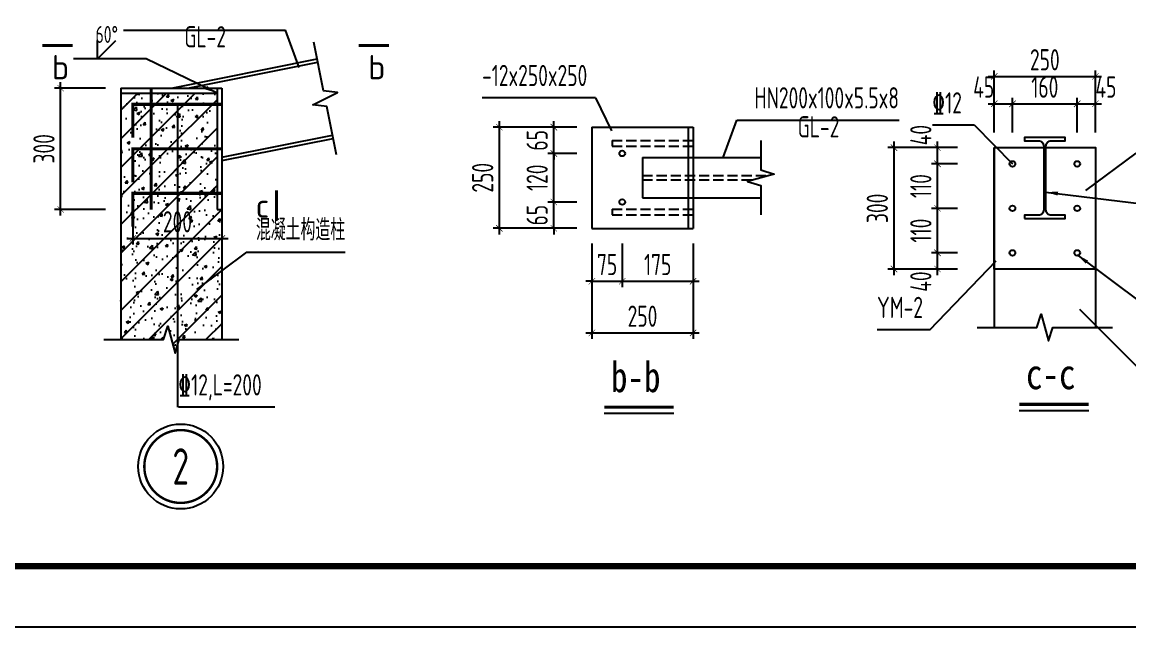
# Model space of a CAD drawing. Extents: x -159214 to 158333, y 7819 to 689505.
# Drawn here: x 53437 to 80787, y 196819 to 211767 of the extents above; entities that cross this region are included whole.
import ezdxf
from ezdxf.enums import TextEntityAlignment as Align

# ---------------------------------------------------------------- set-up
doc = ezdxf.new("R2010")
doc.units = 0
doc.header["$LTSCALE"] = 1000
doc.header["$PDMODE"] = 3
doc.linetypes.add('$0$DASH', pattern=[0.35, 0.25, -0.1])
doc.layers.get('0').update_dxf_attribs({"linetype": 'CONTINUOUS'})
doc.layers.get('Defpoints').update_dxf_attribs({"linetype": 'CONTINUOUS'})
for name, color, linetype in [('MOUNT', 3, 'CONTINUOUS'), ('PUB_DWGN', 7, 'CONTINUOUS'), ('PUB_TEXT', 7, 'CONTINUOUS'), ('PUB_TITLE', 4, 'CONTINUOUS'), ('图名层', 7, 'CONTINUOUS'), ('邓-BASE_STR', 7, 'CONTINUOUS'), ('邓-DIM', 3, 'CONTINUOUS'), ('邓-HATCH', 8, 'CONTINUOUS'), ('邓-REINL', 1, 'CONTINUOUS'), ('邓-STXT_HF', 7, 'CONTINUOUS'), ('邓-STXT_XG_THIN', 2, 'CONTINUOUS'), ('邓-TEXT', 7, 'CONTINUOUS'), ('邓-THICK', 6, 'CONTINUOUS'), ('邓-THIN', 7, 'CONTINUOUS')]:
    doc.layers.add(name, color=color, linetype=linetype)
doc.styles.add('-GBCBIGGBENOR', font='GBENOR.shx', dxfattribs={"bigfont": 'GBCBIG.shx'})
doc.styles.add('-黑体', font='SIMHEI.TTF')
doc.styles.add('HZTXT', font='romans', dxfattribs={"bigfont": 'hztxt'})
doc.styles.add('title_font', font='GBENOR.shx', dxfattribs={"bigfont": 'GBCBIG.shx'})
doc.styles.add('TSSD_Dimension', font='tssdeng.shx', dxfattribs={"width": 0.7, "bigfont": 'Hztxt.shx'})
doc.styles.add('TSSD_Label', font='tssdeng.shx', dxfattribs={"width": 0.7, "bigfont": 'Hztxt.shx'})
doc.styles.add('TSSD_Num', font='tssdeng.shx', dxfattribs={"width": 0.7, "bigfont": 'hztxt.shx'})
doc.dimstyles.new('TSSD_15_150', dxfattribs={"dimtxt": 525, "dimasz": 150, "dimexe": 150, "dimexo": 375, "dimgap": 150, "dimtad": 1, "dimdec": 0, "dimlfac": 0.1, "dimzin": 0, "dimdsep": 46, "dimtxsty": 'TSSD_Dimension', "dimblk": 'ARCHTICK', "dimblk1": 'ARCHTICK', "dimblk2": 'ARCHTICK', "dimcen": 0, "dimdle": 150, "dimclrt": 7, "dimadec": 0, "dimazin": 0, "dimtfac": 1, "dimtdec": 0, "dimtix": 1, "dimtmove": 2, "dimatfit": 3, "dimfxl": 1, "dimtolj": 1, "dimtzin": 0, "dimarcsym": 0})
doc.dimstyles.new('TSSD_LEADER_STYLE_300.0', dxfattribs={"dimtxt": 0.18, "dimasz": 300, "dimexe": 0.18, "dimexo": 0.0625, "dimgap": 0.09, "dimtad": 0, "dimtih": 1, "dimtoh": 1, "dimdec": 4, "dimzin": 0, "dimdsep": 46, "dimtxsty": 'Standard', "dimcen": 0.09, "dimadec": 0, "dimazin": 0, "dimtfac": 1, "dimtdec": 4, "dimtofl": 0, "dimtmove": 0, "dimatfit": 3, "dimfxl": 1, "dimtolj": 1, "dimtzin": 0, "dimarcsym": 0})
pattern_1 = [(50, (-5742.2, 3017), (717.2602, -62.7521), [75, -825]), (355, (-5742.2, 3017), (-138.7513, 752.1921), [60, -660]), (100.4514, (-5682.44, 3011.8), (578.5094, 689.4395), [63.7402, -701.142]), (46.1842, (-5742.2, 3217), (1067.241, -165.519), [112.5, -1237.5]), (96.6356, (-5653.3, 3203.2), (934.6627, 974.118), [95.6103, -1051.713]), (351.1842, (-5742.2, 3217), (934.662, 974.1186), [90, -990]), (21, (-5642.2, 3167), (596.907, -402.6189), [75, -825]), (326, (-5642.2, 3167), (243.3153, 725.15), [60, -660]), (71.4514, (-5592.46, 3133.5), (840.2226, 322.5305), [63.7402, -701.142]), (37.5, (-5742.2, 3017.02), (12.15986, 332.89385), [0, -652, 0, -670, 0, -662.5]), (7.5, (-5742.2, 3017.02), (263.06954, 394.4117), [0, -382, 0, -637, 0, -252.5]), (327.5, (-5965.2, 3017.02), (533.82244, -22.55487), [0, -250, 0, -780, 0, -1035]), (317.5, (-6065.2, 3017), (583.1862, 100.105), [0, -325, 0, -518, 0, -735]), (45, (-5742.2, 3017), (-353.5534, 353.5534), [])]

# ---------------------------------------------------------------- blocks, each defined once
blk = doc.blocks.new('结构A2+0.5')
at = {"layer": 'PUB_TITLE'}
blk.add_lwpolyline([(0, -63000), (133650, -63000), (133650, 0), (0, 0)], close=True, dxfattribs=at)
at = {"layer": 'PUB_TITLE', "const_width": 150}
blk.add_lwpolyline([(3750, -61500), (132150, -61500), (132150, -1500), (3750, -1500)], close=True, dxfattribs=at)
at = {"layer": 'MOUNT', "color": 4, "style": 'HZTXT'}
blk.add_attdef('00', (130703, -60956), '', height=330, dxfattribs=at)
at = {"layer": 'PUB_DWGN', "style": 'title_font'}
for tag, height, p in [('工程名称1', 900, (127304, -45157)), ('工程名称2', 900, (127304, -46498)), ('图号', 600, (127304, -61007))]:
    blk.add_attdef(tag, text='', height=height, dxfattribs=at).set_placement(p, align=Align.CENTER)
at = {"layer": 'PUB_TEXT', "style": '-GBCBIGGBENOR'}
for tag, height, p in [('图名1', 849, (127304, -51263)), ('图名2', 849, (127373, -52205)), ('比例', 600, (129973, -58904)), ('日期', 600, (124615, -58935))]:
    blk.add_attdef(tag, text='', height=height, dxfattribs=at).set_placement(p, align=Align.CENTER)
blk = doc.blocks.new('ts_idx2')
at = {"color": 0, "linetype": 'ByBlock', "lineweight": -2, "const_width": 0.0333}
blk.add_lwpolyline([(-0.5, 0, 1), (0.5, 0, 1)], format="xyb", close=True, dxfattribs=at)
at = {"color": 0, "linetype": 'ByBlock', "lineweight": -2}
blk.add_circle((0, 0), 0.583, dxfattribs=at)
at = {"color": 0, "linetype": 'ByBlock', "lineweight": -2, "style": 'TSSD_Num', "width": 0.7}
blk.add_attdef('A', text='', height=0.5, dxfattribs=at).set_placement((0, 0), align=Align.MIDDLE_CENTER)
blk = doc.blocks.new('_ArchTick')
at = {"color": 0, "linetype": 'ByBlock', "const_width": 0.1}
blk.add_lwpolyline([(-0.53, -0.53), (0.53, 0.53)], dxfattribs=at)
blk = doc.blocks.new('*D506')
at = {"layer": 'Defpoints', "color": 0}
for p in [(56175, 207535), (58375, 207535), (58375, 206419)]:
    blk.add_point(p, dxfattribs=at)
at = {"layer": '邓-DIM', "color": 0, "lineweight": -2}
for p, q in [((56175, 207160), (56175, 206269)), ((58375, 207160), (58375, 206269)), ((56025, 206419), (58525, 206419))]:
    blk.add_line(p, q, dxfattribs=at)
at = {"layer": '邓-DIM', "color": 0, "lineweight": -2, "xscale": 150, "yscale": 150, "zscale": 150, "rotation": 180}
blk.add_blockref('_ArchTick', (56175, 206419), dxfattribs=at)
at = {"layer": '邓-DIM', "color": 0, "lineweight": -2, "xscale": 150, "yscale": 150, "zscale": 150}
blk.add_blockref('_ArchTick', (58375, 206419), dxfattribs=at)
at = {"layer": '邓-DIM', "color": 7, "insert": (57275, 206832), "char_height": 525, "attachment_point": 5, "style": 'TSSD_Dimension'}
blk.add_mtext('\\A1;200', dxfattribs=at)
blk = doc.blocks.new('*D507')
at = {"layer": 'Defpoints', "color": 0}
for p in [(66576, 207320), (67518, 207320), (67518, 206670)]:
    blk.add_point(p, dxfattribs=at)
at = {"layer": '邓-DIM', "color": 0, "lineweight": -2}
for p, q in [((67143, 207320), (66426, 207320)), ((66576, 207320), (66576, 207470)), ((66576, 206670), (66576, 207320)), ((67143, 206670), (66426, 206670)), ((66576, 206670), (66576, 206520))]:
    blk.add_line(p, q, dxfattribs=at)
at = {"layer": '邓-DIM', "color": 0, "lineweight": -2, "xscale": 150, "yscale": 150, "zscale": 150}
for p, rotation in [((66576, 207320), 270), ((66576, 206670), 90)]:
    blk.add_blockref('_ArchTick', p, dxfattribs=dict(at, rotation=rotation))
at = {"layer": '邓-DIM', "color": 7, "insert": (66164, 206995), "char_height": 525, "attachment_point": 5, "rotation": 90, "style": 'TSSD_Dimension'}
blk.add_mtext('\\A1;65', dxfattribs=at)
blk = doc.blocks.new('*D508')
at = {"layer": 'Defpoints', "color": 0}
for p in [(66576, 208520), (67518, 208520), (67518, 207320)]:
    blk.add_point(p, dxfattribs=at)
at = {"layer": '邓-DIM', "color": 0, "lineweight": -2}
for p, q in [((67143, 208520), (66426, 208520)), ((66576, 207170), (66576, 208670)), ((67143, 207320), (66426, 207320))]:
    blk.add_line(p, q, dxfattribs=at)
at = {"layer": '邓-DIM', "color": 0, "lineweight": -2, "xscale": 150, "yscale": 150, "zscale": 150}
for p, rotation in [((66576, 208520), 90), ((66576, 207320), 270)]:
    blk.add_blockref('_ArchTick', p, dxfattribs=dict(at, rotation=rotation))
at = {"layer": '邓-DIM', "color": 7, "insert": (66164, 207920), "char_height": 525, "attachment_point": 5, "rotation": 90, "style": 'TSSD_Dimension'}
blk.add_mtext('\\A1;120', dxfattribs=at)
blk = doc.blocks.new('*D509')
at = {"layer": 'Defpoints', "color": 0}
for p in [(66576, 209170), (67518, 209170), (67518, 208520)]:
    blk.add_point(p, dxfattribs=at)
at = {"layer": '邓-DIM', "color": 0, "lineweight": -2}
for p, q in [((66576, 209170), (66576, 209320)), ((67143, 209170), (66426, 209170)), ((66576, 208520), (66576, 209170)), ((67143, 208520), (66426, 208520)), ((66576, 208520), (66576, 208370))]:
    blk.add_line(p, q, dxfattribs=at)
at = {"layer": '邓-DIM', "color": 0, "lineweight": -2, "xscale": 150, "yscale": 150, "zscale": 150}
for p, rotation in [((66576, 209170), 270), ((66576, 208520), 90)]:
    blk.add_blockref('_ArchTick', p, dxfattribs=dict(at, rotation=rotation))
at = {"layer": '邓-DIM', "color": 7, "insert": (66164, 208845), "char_height": 525, "attachment_point": 5, "rotation": 90, "style": 'TSSD_Dimension'}
blk.add_mtext('\\A1;65', dxfattribs=at)
blk = doc.blocks.new('*D510')
at = {"layer": 'Defpoints', "color": 0}
for p in [(65230, 209170), (67518, 209170), (67518, 206670)]:
    blk.add_point(p, dxfattribs=at)
at = {"layer": '邓-DIM', "color": 0, "lineweight": -2}
for p, q in [((65230, 206520), (65230, 209320)), ((67143, 209170), (65080, 209170)), ((67143, 206670), (65080, 206670))]:
    blk.add_line(p, q, dxfattribs=at)
at = {"layer": '邓-DIM', "color": 0, "lineweight": -2, "xscale": 150, "yscale": 150, "zscale": 150}
for p, rotation in [((65230, 209170), 90), ((65230, 206670), 270)]:
    blk.add_blockref('_ArchTick', p, dxfattribs=dict(at, rotation=rotation))
at = {"layer": '邓-DIM', "color": 7, "insert": (64818, 207920), "char_height": 525, "attachment_point": 5, "rotation": 90, "style": 'TSSD_Dimension'}
blk.add_mtext('\\A1;250', dxfattribs=at)
blk = doc.blocks.new('*D511')
at = {"layer": 'Defpoints', "color": 0}
for p in [(67518, 206670), (68268, 206670), (68268, 205363)]:
    blk.add_point(p, dxfattribs=at)
at = {"layer": '邓-DIM', "color": 0, "lineweight": -2}
for p, q in [((67518, 206295), (67518, 205213)), ((68268, 206295), (68268, 205213)), ((67518, 205363), (67368, 205363)), ((67518, 205363), (68268, 205363)), ((68268, 205363), (68418, 205363))]:
    blk.add_line(p, q, dxfattribs=at)
at = {"layer": '邓-DIM', "color": 0, "lineweight": -2, "xscale": 150, "yscale": 150, "zscale": 150}
blk.add_blockref('_ArchTick', (67518, 205363), dxfattribs=at)
at = {"layer": '邓-DIM', "color": 0, "lineweight": -2, "xscale": 150, "yscale": 150, "zscale": 150, "rotation": 180}
blk.add_blockref('_ArchTick', (68268, 205363), dxfattribs=at)
at = {"layer": '邓-DIM', "color": 7, "insert": (67893, 205775), "char_height": 525, "attachment_point": 5, "style": 'TSSD_Dimension'}
blk.add_mtext('\\A1;75', dxfattribs=at)
blk = doc.blocks.new('*D512')
at = {"layer": 'Defpoints', "color": 0}
for p in [(68268, 206670), (70018, 206670), (70018, 205363)]:
    blk.add_point(p, dxfattribs=at)
at = {"layer": '邓-DIM', "color": 0, "lineweight": -2}
for p, q in [((68268, 206295), (68268, 205213)), ((70018, 206295), (70018, 205213)), ((68118, 205363), (70168, 205363))]:
    blk.add_line(p, q, dxfattribs=at)
at = {"layer": '邓-DIM', "color": 0, "lineweight": -2, "xscale": 150, "yscale": 150, "zscale": 150, "rotation": 180}
blk.add_blockref('_ArchTick', (68268, 205363), dxfattribs=at)
at = {"layer": '邓-DIM', "color": 0, "lineweight": -2, "xscale": 150, "yscale": 150, "zscale": 150}
blk.add_blockref('_ArchTick', (70018, 205363), dxfattribs=at)
at = {"layer": '邓-DIM', "color": 7, "insert": (69143, 205775), "char_height": 525, "attachment_point": 5, "style": 'TSSD_Dimension'}
blk.add_mtext('\\A1;175', dxfattribs=at)
blk = doc.blocks.new('*D513')
at = {"layer": 'Defpoints', "color": 0}
for p in [(67518, 206670), (70018, 206670), (70018, 204086)]:
    blk.add_point(p, dxfattribs=at)
at = {"layer": '邓-DIM', "color": 0, "lineweight": -2}
for p, q in [((67518, 206295), (67518, 203936)), ((70018, 206295), (70018, 203936)), ((67368, 204086), (70168, 204086))]:
    blk.add_line(p, q, dxfattribs=at)
at = {"layer": '邓-DIM', "color": 0, "lineweight": -2, "xscale": 150, "yscale": 150, "zscale": 150, "rotation": 180}
blk.add_blockref('_ArchTick', (67518, 204086), dxfattribs=at)
at = {"layer": '邓-DIM', "color": 0, "lineweight": -2, "xscale": 150, "yscale": 150, "zscale": 150}
blk.add_blockref('_ArchTick', (70018, 204086), dxfattribs=at)
at = {"layer": '邓-DIM', "color": 7, "insert": (68768, 204498), "char_height": 525, "attachment_point": 5, "style": 'TSSD_Dimension'}
blk.add_mtext('\\A1;250', dxfattribs=at)
blk = doc.blocks.new('*D515')
at = {"layer": 'Defpoints', "color": 0}
for p in [(76058, 206064), (76931, 206064), (76931, 205664)]:
    blk.add_point(p, dxfattribs=at)
at = {"layer": '邓-DIM', "color": 0, "lineweight": -2}
for p, q in [((76556, 206064), (75908, 206064)), ((76058, 205514), (76058, 206214)), ((76556, 205664), (75908, 205664))]:
    blk.add_line(p, q, dxfattribs=at)
at = {"layer": '邓-DIM', "color": 0, "lineweight": -2, "xscale": 150, "yscale": 150, "zscale": 150}
for p, rotation in [((76058, 206064), 90), ((76058, 205664), 270)]:
    blk.add_blockref('_ArchTick', p, dxfattribs=dict(at, rotation=rotation))
at = {"layer": '邓-DIM', "color": 7, "insert": (75646, 205353), "char_height": 525, "attachment_point": 5, "rotation": 90, "style": 'TSSD_Dimension'}
blk.add_mtext('\\A1;40', dxfattribs=at)
blk = doc.blocks.new('*D516')
at = {"layer": 'Defpoints', "color": 0}
for p in [(76058, 207164), (76931, 207164), (76931, 206064)]:
    blk.add_point(p, dxfattribs=at)
at = {"layer": '邓-DIM', "color": 0, "lineweight": -2}
for p, q in [((76058, 205914), (76058, 207314)), ((76556, 207164), (75908, 207164)), ((76556, 206064), (75908, 206064))]:
    blk.add_line(p, q, dxfattribs=at)
at = {"layer": '邓-DIM', "color": 0, "lineweight": -2, "xscale": 150, "yscale": 150, "zscale": 150}
for p, rotation in [((76058, 207164), 90), ((76058, 206064), 270)]:
    blk.add_blockref('_ArchTick', p, dxfattribs=dict(at, rotation=rotation))
at = {"layer": '邓-DIM', "color": 7, "insert": (75646, 206614), "char_height": 525, "attachment_point": 5, "rotation": 90, "style": 'TSSD_Dimension'}
blk.add_mtext('\\A1;110', dxfattribs=at)
blk = doc.blocks.new('*D517')
at = {"layer": 'Defpoints', "color": 0}
for p in [(76058, 208264), (76931, 208264), (76931, 207164)]:
    blk.add_point(p, dxfattribs=at)
at = {"layer": '邓-DIM', "color": 0, "lineweight": -2}
for p, q in [((76058, 207014), (76058, 208414)), ((76556, 208264), (75908, 208264)), ((76556, 207164), (75908, 207164))]:
    blk.add_line(p, q, dxfattribs=at)
at = {"layer": '邓-DIM', "color": 0, "lineweight": -2, "xscale": 150, "yscale": 150, "zscale": 150}
for p, rotation in [((76058, 208264), 90), ((76058, 207164), 270)]:
    blk.add_blockref('_ArchTick', p, dxfattribs=dict(at, rotation=rotation))
at = {"layer": '邓-DIM', "color": 7, "insert": (75646, 207714), "char_height": 525, "attachment_point": 5, "rotation": 90, "style": 'TSSD_Dimension'}
blk.add_mtext('\\A1;110', dxfattribs=at)
blk = doc.blocks.new('*D518')
at = {"layer": 'Defpoints', "color": 0}
for p in [(76058, 208664), (76931, 208664), (76931, 208264)]:
    blk.add_point(p, dxfattribs=at)
at = {"layer": '邓-DIM', "color": 0, "lineweight": -2}
for p, q in [((76058, 208114), (76058, 208814)), ((76556, 208664), (75908, 208664)), ((76556, 208264), (75908, 208264))]:
    blk.add_line(p, q, dxfattribs=at)
at = {"layer": '邓-DIM', "color": 0, "lineweight": -2, "xscale": 150, "yscale": 150, "zscale": 150}
for p, rotation in [((76058, 208664), 90), ((76058, 208264), 270)]:
    blk.add_blockref('_ArchTick', p, dxfattribs=dict(at, rotation=rotation))
at = {"layer": '邓-DIM', "color": 7, "insert": (75646, 208974), "char_height": 525, "attachment_point": 5, "rotation": 90, "style": 'TSSD_Dimension'}
blk.add_mtext('\\A1;40', dxfattribs=at)
blk = doc.blocks.new('*D519')
at = {"layer": 'Defpoints', "color": 0}
for p in [(74983, 208664), (76931, 208664), (76931, 205664)]:
    blk.add_point(p, dxfattribs=at)
at = {"layer": '邓-DIM', "color": 0, "lineweight": -2}
for p, q in [((74983, 205514), (74983, 208814)), ((76556, 208664), (74833, 208664)), ((76556, 205664), (74833, 205664))]:
    blk.add_line(p, q, dxfattribs=at)
at = {"layer": '邓-DIM', "color": 0, "lineweight": -2, "xscale": 150, "yscale": 150, "zscale": 150}
for p, rotation in [((74983, 208664), 90), ((74983, 205664), 270)]:
    blk.add_blockref('_ArchTick', p, dxfattribs=dict(at, rotation=rotation))
at = {"layer": '邓-DIM', "color": 7, "insert": (74570, 207164), "char_height": 525, "attachment_point": 5, "rotation": 90, "style": 'TSSD_Dimension'}
blk.add_mtext('\\A1;300', dxfattribs=at)
blk = doc.blocks.new('*D520')
at = {"layer": 'Defpoints', "color": 0}
for p in [(77910, 209748), (77460, 208664), (77910, 208664)]:
    blk.add_point(p, dxfattribs=at)
at = {"layer": '邓-DIM', "color": 0, "lineweight": -2}
for p, q in [((77460, 209039), (77460, 209898)), ((77910, 209039), (77910, 209898)), ((77310, 209748), (78060, 209748))]:
    blk.add_line(p, q, dxfattribs=at)
at = {"layer": '邓-DIM', "color": 0, "lineweight": -2, "xscale": 150, "yscale": 150, "zscale": 150, "rotation": 180}
blk.add_blockref('_ArchTick', (77460, 209748), dxfattribs=at)
at = {"layer": '邓-DIM', "color": 0, "lineweight": -2, "xscale": 150, "yscale": 150, "zscale": 150}
blk.add_blockref('_ArchTick', (77910, 209748), dxfattribs=at)
at = {"layer": '邓-DIM', "color": 7, "insert": (77200, 210161), "char_height": 525, "attachment_point": 5, "style": 'TSSD_Dimension'}
blk.add_mtext('\\A1;45', dxfattribs=at)
blk = doc.blocks.new('*D521')
at = {"layer": 'Defpoints', "color": 0}
for p in [(79510, 209748), (77910, 208664), (79510, 208664)]:
    blk.add_point(p, dxfattribs=at)
at = {"layer": '邓-DIM', "color": 0, "lineweight": -2}
for p, q in [((77910, 209039), (77910, 209898)), ((79510, 209039), (79510, 209898)), ((77760, 209748), (79660, 209748))]:
    blk.add_line(p, q, dxfattribs=at)
at = {"layer": '邓-DIM', "color": 0, "lineweight": -2, "xscale": 150, "yscale": 150, "zscale": 150, "rotation": 180}
blk.add_blockref('_ArchTick', (77910, 209748), dxfattribs=at)
at = {"layer": '邓-DIM', "color": 0, "lineweight": -2, "xscale": 150, "yscale": 150, "zscale": 150}
blk.add_blockref('_ArchTick', (79510, 209748), dxfattribs=at)
at = {"layer": '邓-DIM', "color": 7, "insert": (78710, 210161), "char_height": 525, "attachment_point": 5, "style": 'TSSD_Dimension'}
blk.add_mtext('\\A1;160', dxfattribs=at)
blk = doc.blocks.new('*D522')
at = {"layer": 'Defpoints', "color": 0}
for p in [(79960, 209748), (79510, 208664), (79960, 208664)]:
    blk.add_point(p, dxfattribs=at)
at = {"layer": '邓-DIM', "color": 0, "lineweight": -2}
for p, q in [((79510, 209039), (79510, 209898)), ((79960, 209039), (79960, 209898)), ((79360, 209748), (80110, 209748))]:
    blk.add_line(p, q, dxfattribs=at)
at = {"layer": '邓-DIM', "color": 0, "lineweight": -2, "xscale": 150, "yscale": 150, "zscale": 150, "rotation": 180}
blk.add_blockref('_ArchTick', (79510, 209748), dxfattribs=at)
at = {"layer": '邓-DIM', "color": 0, "lineweight": -2, "xscale": 150, "yscale": 150, "zscale": 150}
blk.add_blockref('_ArchTick', (79960, 209748), dxfattribs=at)
at = {"layer": '邓-DIM', "color": 7, "insert": (80220, 210161), "char_height": 525, "attachment_point": 5, "style": 'TSSD_Dimension'}
blk.add_mtext('\\A1;45', dxfattribs=at)
blk = doc.blocks.new('*D514')
at = {"layer": 'Defpoints', "color": 0}
for p in [(79960, 210424), (77460, 208664), (79960, 208664)]:
    blk.add_point(p, dxfattribs=at)
at = {"layer": '邓-DIM', "color": 0, "lineweight": -2}
for p, q in [((77310, 210424), (80110, 210424)), ((77460, 209039), (77460, 210574)), ((79960, 209039), (79960, 210574))]:
    blk.add_line(p, q, dxfattribs=at)
at = {"layer": '邓-DIM', "color": 0, "lineweight": -2, "xscale": 150, "yscale": 150, "zscale": 150, "rotation": 180}
blk.add_blockref('_ArchTick', (77460, 210424), dxfattribs=at)
at = {"layer": '邓-DIM', "color": 0, "lineweight": -2, "xscale": 150, "yscale": 150, "zscale": 150}
blk.add_blockref('_ArchTick', (79960, 210424), dxfattribs=at)
at = {"layer": '邓-DIM', "color": 7, "insert": (78710, 210836), "char_height": 525, "attachment_point": 5, "style": 'TSSD_Dimension'}
blk.add_mtext('\\A1;250', dxfattribs=at)
blk = doc.blocks.new('*D523')
at = {"layer": 'Defpoints', "color": 0}
for p in [(54389, 210135), (55875, 210135), (55875, 207135)]:
    blk.add_point(p, dxfattribs=at)
at = {"layer": '邓-DIM', "color": 0, "lineweight": -2}
for p, q in [((55500, 210135), (54239, 210135)), ((54389, 206985), (54389, 210285)), ((55500, 207135), (54239, 207135))]:
    blk.add_line(p, q, dxfattribs=at)
at = {"layer": '邓-DIM', "color": 0, "lineweight": -2, "xscale": 150, "yscale": 150, "zscale": 150}
for p, rotation in [((54389, 210135), 90), ((54389, 207135), 270)]:
    blk.add_blockref('_ArchTick', p, dxfattribs=dict(at, rotation=rotation))
at = {"layer": '邓-DIM', "color": 7, "insert": (53976, 208635), "char_height": 525, "attachment_point": 5, "rotation": 90, "style": 'TSSD_Dimension'}
blk.add_mtext('\\A1;300', dxfattribs=at)
blk = doc.blocks.new('_WELD0012')
at = {"color": 0, "linetype": 'ByBlock'}
for q in [(1, 1), (0, 1)]:
    blk.add_line((0, 0), q, dxfattribs=at)
blk.add_attdef('A', (0.24, 1.464), '', height=0.8, dxfattribs=at)

msp = doc.modelspace()

# ---------------------------------------------------------------- hatches: boundary and pattern name
at = {"layer": '邓-HATCH'}
h = msp.add_hatch(dxfattribs=at)
h.set_pattern_fill('ARMORED', color=256, scale=100, style=0)
h.set_pattern_definition(pattern_1)
h.paths.add_polyline_path([(58375.2, 207134.7), (58255.2, 207134.7), (58255.2, 207534.7), (56625.2, 207534.7), (56625.2, 210014.7), (55875.2, 210014.7), (55875.2, 203917.9), (56930.2, 203917.9), (57035.2, 204247.9), (57215.2, 203587.9), (57320.2, 203917.9), (58375.2, 203917.9)])
h = msp.add_hatch(dxfattribs=at)
h.set_pattern_fill('ARMORED', color=256, scale=100, style=0)
h.set_pattern_definition(pattern_1)
h.paths.add_polyline_path([(58255.2, 210014.7), (56625.2, 210014.7), (56625.2, 209734.7), (58255.2, 209734.7)])
h = msp.add_hatch(dxfattribs=at)
h.set_pattern_fill('ARMORED', color=256, scale=100, style=0)
h.set_pattern_definition(pattern_1)
h.paths.add_polyline_path([(58255.2, 209734.7), (56625.2, 209734.7), (56625.2, 208634.7), (58255.2, 208634.7)])
h = msp.add_hatch(dxfattribs=at)
h.set_pattern_fill('ARMORED', color=256, scale=100, style=0)
h.set_pattern_definition(pattern_1)
h.paths.add_polyline_path([(58255.2, 208634.7), (56625.2, 208634.7), (56625.2, 207534.7), (58255.2, 207534.7)])

# ---------------------------------------------------------------- linework, layer by layer
for p, q in [((57125.2, 210134.7), (60729.1, 210855.5)), ((57533.1, 210134.7), (60744.8, 210777)), ((55875.2, 210134.7), (58375.2, 210134.7)), ((58255.2, 210134.7), (58255.2, 207134.7)), ((58375.2, 210134.7), (58375.2, 207134.7)), ((55875.2, 210014.7), (58255.2, 210014.7)), ((58375.2, 208426.7), (61105.6, 208972.8)), ((58375.2, 208345.1), (61121.3, 208894.3))]:
    msp.add_line(p, q)
at = {"layer": '图名层', "const_width": 75}
for points in [[(67822.7, 202247.4), (69540.2, 202247.4)], [(78079.6, 202319.6), (79797.1, 202319.6)]]:
    msp.add_lwpolyline(points, dxfattribs=at)
at = {"layer": '图名层'}
for points in [[(78079.6, 202169.6), (79797.1, 202169.6)], [(67822.7, 202097.4), (69540.2, 202097.4)]]:
    msp.add_lwpolyline(points, dxfattribs=at)
at = {"layer": '邓-BASE_STR'}
for p, q in [((55875.2, 210134.7), (55875.2, 203917.9)), ((57275.2, 209734.7), (57275.2, 202249.4)), ((67517.7, 209169.7), (70017.7, 209169.7)), ((67517.7, 209169.7), (67517.7, 206669.7)), ((69897.7, 209169.7), (69897.7, 208419.7)), ((70017.7, 209169.7), (70017.7, 206669.7)), ((68767.7, 208419.7), (71689.4, 208419.7)), ((68767.7, 208419.7), (68767.7, 207419.7)), ((69897.7, 208419.7), (69897.7, 207419.7)), ((77459.8, 208663.7), (77459.8, 204221.7)), ((77459.8, 208663.7), (79959.8, 208663.7)), ((79959.8, 208663.7), (79959.8, 204221.7)), ((68767.7, 207419.7), (71689.4, 207419.7)), ((69897.7, 207419.7), (69897.7, 206669.7)), ((58255.2, 207134.7), (58375.2, 207134.7)), ((58375.2, 207134.7), (58375.2, 203917.9)), ((67517.7, 206669.7), (70017.7, 206669.7))]:
    msp.add_line(p, q, dxfattribs=at)
at = {"layer": '邓-BASE_STR', "linetype": '$0$DASH'}
for p, q in [((68767.7, 207974.7), (71891.1, 207974.7)), ((68767.7, 207864.7), (71487.8, 207864.7))]:
    msp.add_line(p, q, dxfattribs=at)
at = {"layer": '邓-BASE_STR'}
msp.add_lwpolyline([(77459.8, 208663.7), (79959.8, 208663.7), (79959.8, 205663.7), (77459.8, 205663.7)], close=True, dxfattribs=at)
at = {"layer": '邓-REINL', "linetype": '$0$DASH'}
for p, q in [((68017.7, 208839.7), (70017.7, 208839.7)), ((68017.7, 208839.7), (68017.7, 208699.7)), ((68017.7, 208699.7), (70017.7, 208699.7)), ((68017.7, 207139.7), (70017.7, 207139.7)), ((68017.7, 207139.7), (68017.7, 206999.7)), ((68017.7, 206999.7), (70017.7, 206999.7))]:
    msp.add_line(p, q, dxfattribs=at)
at = {"layer": '邓-REINL', "const_width": 75}
for points in [[(56625.2, 210134.7), (56625.2, 207134.7)], [(58375.2, 209734.7), (56175.2, 209734.7), (56175.2, 208910.2)], [(58375.2, 208634.7), (56175.2, 208634.7), (56175.2, 207810.2)], [(58375.2, 207534.7), (56175.2, 207534.7), (56175.2, 206710.2)]]:
    msp.add_lwpolyline(points, dxfattribs=at)
at = {"layer": '邓-REINL'}
for centre in [(68267.7, 208519.7), (77909.8, 208263.7), (79509.8, 208263.7), (68267.7, 207319.7), (77909.8, 207163.7), (79509.8, 207163.7), (77909.8, 206063.7), (79509.8, 206063.7)]:
    msp.add_circle(centre, 70, dxfattribs=at)
at = {"layer": '邓-STXT_HF'}
msp.add_line((56503.9, 210862.6), (54703.9, 210862.6), dxfattribs=at)
at = {"layer": '邓-STXT_XG_THIN'}
msp.add_lwpolyline([(78209.8, 206913.7), (79209.8, 206913.7), (79209.8, 206993.7), (78867.3, 206993.7, -0.4142136), (78737.3, 207123.7), (78737.3, 208703.7, -0.4142136), (78867.3, 208833.7), (79209.8, 208833.7), (79209.8, 208913.7), (78209.8, 208913.7), (78209.8, 208833.7), (78552.3, 208833.7, -0.4142136), (78682.3, 208703.7), (78682.3, 207123.7, -0.4142136), (78552.3, 206993.7), (78209.8, 206993.7), (78209.8, 206913.7)], format="xyb", dxfattribs=at)
at = {"layer": '邓-TEXT'}
for p, q in [((55938.9, 211571.9), (59949.2, 211571.9)), ((60284.2, 210646.9), (59949.2, 211571.9)), ((67606.6, 209896.1), (64803.4, 209896.1)), ((67606.6, 209896.1), (68000.8, 209080.8)), ((70761.7, 208419.7), (71096.7, 209344.7)), ((71096.7, 209344.7), (75107, 209344.7)), ((76976, 209220.5), (75931.2, 209220.5)), ((76976, 209220.5), (77909.8, 208263.7)), ((80956.4, 208531.1), (79719.3, 207608.9)), ((58983.9, 206080.7), (57746.8, 205158.4)), ((58983.9, 206080.7), (61419.5, 206080.7)), ((75866.8, 204164.4), (77509.8, 205869.6)), ((81000.3, 203239.4), (79572.4, 204662)), ((75866.8, 204164.4), (74564.4, 204164.4)), ((59681.5, 202249.4), (57298.6, 202249.4))]:
    msp.add_line(p, q, dxfattribs=at)
at = {"layer": '邓-THICK', "const_width": 75}
for points in [[(54688.2, 211189.3), (53938.2, 211189.3)], [(61755, 211189.3), (62505, 211189.3)], [(59721.7, 207605.2), (59721.7, 206855.2)]]:
    msp.add_lwpolyline(points, dxfattribs=at)
at = {"layer": '邓-THIN'}
for points in [[(61203.7, 208482.5), (60963.4, 209683.7), (60619.3, 209721.9), (61231.1, 210027.9), (60887, 210066.1), (60646.7, 211267.3)], [(71689.4, 208839.7), (71689.4, 208114.7), (72019.4, 208009.7), (71359.4, 207829.7), (71689.4, 207724.7), (71689.4, 206999.7)], [(77039.8, 204221.7), (78514.8, 204221.7), (78619.8, 204551.7), (78799.8, 203891.7), (78904.8, 204221.7), (80379.8, 204221.7)], [(55455.2, 203917.9), (56930.2, 203917.9), (57035.2, 204247.9), (57215.2, 203587.9), (57320.2, 203917.9), (58795.2, 203917.9)]]:
    msp.add_lwpolyline(points, dxfattribs=at)

# ---------------------------------------------------------------- block references
at = {"layer": '邓-DIM'}
msp.add_blockref('结构A2+0.5', (24682.6, 259818.8), dxfattribs=at)
at = {"layer": '邓-STXT_HF'}
ref = msp.add_blockref('_WELD0012', (55303.9, 210862.6), dxfattribs=dict(at, xscale=450, yscale=450, zscale=450))
ref.add_attrib('60%%d', '60%%d', dxfattribs={"height": 420, "style": 'TSSD_Label', "width": 0.7}).set_placement((55528.9, 211462.6), align=Align.MIDDLE_CENTER)
at = {"layer": '邓-THIN'}
ref = msp.add_blockref('ts_idx2', (57356.4, 200782.9), dxfattribs=dict(at, xscale=1800, yscale=1800, zscale=1800))
ref.add_attrib('2', '2', dxfattribs={"height": 900, "style": 'TSSD_Num', "width": 0.7}).set_placement((57356.4, 200782.9), align=Align.MIDDLE_CENTER)

# ---------------------------------------------------------------- texts
at = {"layer": '图名层', "style": '-黑体', "width": 0.8}
for s, p in [('b-b', (67987.9, 202397.4)), ('c-c', (78244.8, 202469.6))]:
    msp.add_text(s, height=750, dxfattribs=at).set_placement(p, align=Align.BOTTOM_LEFT)
at = {"layer": '邓-TEXT', "style": 'TSSD_Label', "width": 0.7}
for s, p in [('GL-2', (58474, 210985.2)), ('HN200x100x5.5x8', (75107, 209476)), ('GL-2', (73631.8, 208758)), ('混凝土构造柱', (61419.5, 206211.9))]:
    msp.add_text(s, height=525, dxfattribs=at).set_placement(p, align=Align.BOTTOM_RIGHT)
for s, p in [('-12x250x250', (64803.4, 210027.3)), ('\x8412', (75931.2, 209351.7)), ('YM-2', (74564.4, 204295.7)), ('\x8412,L=200', (57298.6, 202380.7))]:
    msp.add_text(s, height=525, dxfattribs=at).set_placement(p, align=Align.BOTTOM_LEFT)
at = {"layer": '邓-THICK', "style": 'TSSD_Label'}
for s, p in [('b', (54174.7, 210351.8)), ('b', (61991.6, 210351.8)), ('c', (59207.3, 206930.2))]:
    msp.add_text(s, height=600, dxfattribs=at).set_placement(p)

# ---------------------------------------------------------------- dimensions: what is measured, and where the dimension line sits
at = {"layer": '邓-DIM'}
for base, p1, p2, picture, middle in [((79959.8, 210423.7), (77459.8, 208663.7), (79959.8, 208663.7), '*D514', (78709.8, 210836.2)), ((79509.8, 209748.2), (77909.8, 208663.7), (79509.8, 208663.7), '*D521', (78709.8, 210160.7)), ((68267.7, 205362.6), (67517.7, 206669.7), (68267.7, 206669.7), '*D511', (67892.7, 205775.1)), ((70017.7, 204085.6), (67517.7, 206669.7), (70017.7, 206669.7), '*D513', (68767.7, 204498.1)), ((70017.7, 205362.6), (68267.7, 206669.7), (70017.7, 206669.7), '*D512', (69142.7, 205775.1))]:
    dim = msp.add_linear_dim(base=base, p1=p1, p2=p2, dimstyle='TSSD_15_150', dxfattribs=at)
    dim.commit()
    dim.dimension.update_dxf_attribs({"geometry": picture, "text_midpoint": middle})
for base, p1, p2, picture, middle in [((77909.8, 209748.2), (77459.8, 208663.7), (77909.8, 208663.7), '*D520', (77199.5, 210160.7)), ((79959.8, 209748.2), (79509.8, 208663.7), (79959.8, 208663.7), '*D522', (80220.1, 210160.7))]:
    dim = msp.add_linear_dim(base=base, p1=p1, p2=p2, dimstyle='TSSD_15_150', dxfattribs=at)
    dim.commit()
    dim.dimension.update_dxf_attribs({"geometry": picture, "text_midpoint": middle, "dimtype": 160})
for base, p1, p2, picture, middle in [((54388.7, 210134.7), (55875.2, 207134.7), (55875.2, 210134.7), '*D523', (53976.2, 208634.7)), ((65230.2, 209169.7), (67517.7, 206669.7), (67517.7, 209169.7), '*D510', (64817.7, 207919.7)), ((66576.1, 209169.7), (67517.7, 208519.7), (67517.7, 209169.7), '*D509', (66163.6, 208844.7)), ((74982.7, 208663.7), (76930.6, 205663.7), (76930.6, 208663.7), '*D519', (74570.2, 207163.7)), ((66576.1, 208519.7), (67517.7, 207319.7), (67517.7, 208519.7), '*D508', (66163.6, 207919.7)), ((76058.2, 208263.7), (76930.6, 207163.7), (76930.6, 208263.7), '*D517', (75645.7, 207713.7)), ((66576.1, 207319.7), (67517.7, 206669.7), (67517.7, 207319.7), '*D507', (66163.6, 206994.7)), ((76058.2, 207163.7), (76930.6, 206063.7), (76930.6, 207163.7), '*D516', (75645.7, 206613.7))]:
    dim = msp.add_linear_dim(base=base, p1=p1, p2=p2, angle=90, dimstyle='TSSD_15_150', dxfattribs=at)
    dim.commit()
    dim.dimension.update_dxf_attribs({"geometry": picture, "text_midpoint": middle})
for base, p1, p2, picture, middle in [((76058.2, 208663.7), (76930.6, 208263.7), (76930.6, 208663.7), '*D518', (75645.7, 208973.9)), ((76058.2, 206063.7), (76930.6, 205663.7), (76930.6, 206063.7), '*D515', (75645.7, 205353.4))]:
    dim = msp.add_linear_dim(base=base, p1=p1, p2=p2, angle=90, dimstyle='TSSD_15_150', dxfattribs=at)
    dim.commit()
    dim.dimension.update_dxf_attribs({"geometry": picture, "text_midpoint": middle, "dimtype": 160})
dim = msp.add_linear_dim(base=(58375.2, 206419.2), p1=(56175.2, 207534.7), p2=(58375.2, 207534.7), text='200', dimstyle='TSSD_15_150', dxfattribs=at)
dim.commit()
dim.dimension.update_dxf_attribs({"geometry": '*D506', "text_midpoint": (57275.2, 206831.7)})

# ---------------------------------------------------------------- leaders
at = {"layer": '邓-STXT_HF'}
for points in [[(58255.2, 210014.7), (56503.9, 210862.6)], [(78737.3, 207565.9), (81111.5, 207272.2)], [(79509.8, 206013.7), (81106.4, 204824.1)]]:
    msp.add_leader(points, dimstyle='TSSD_LEADER_STYLE_300.0', dxfattribs=at)

doc.saveas('drawing.dxf')
